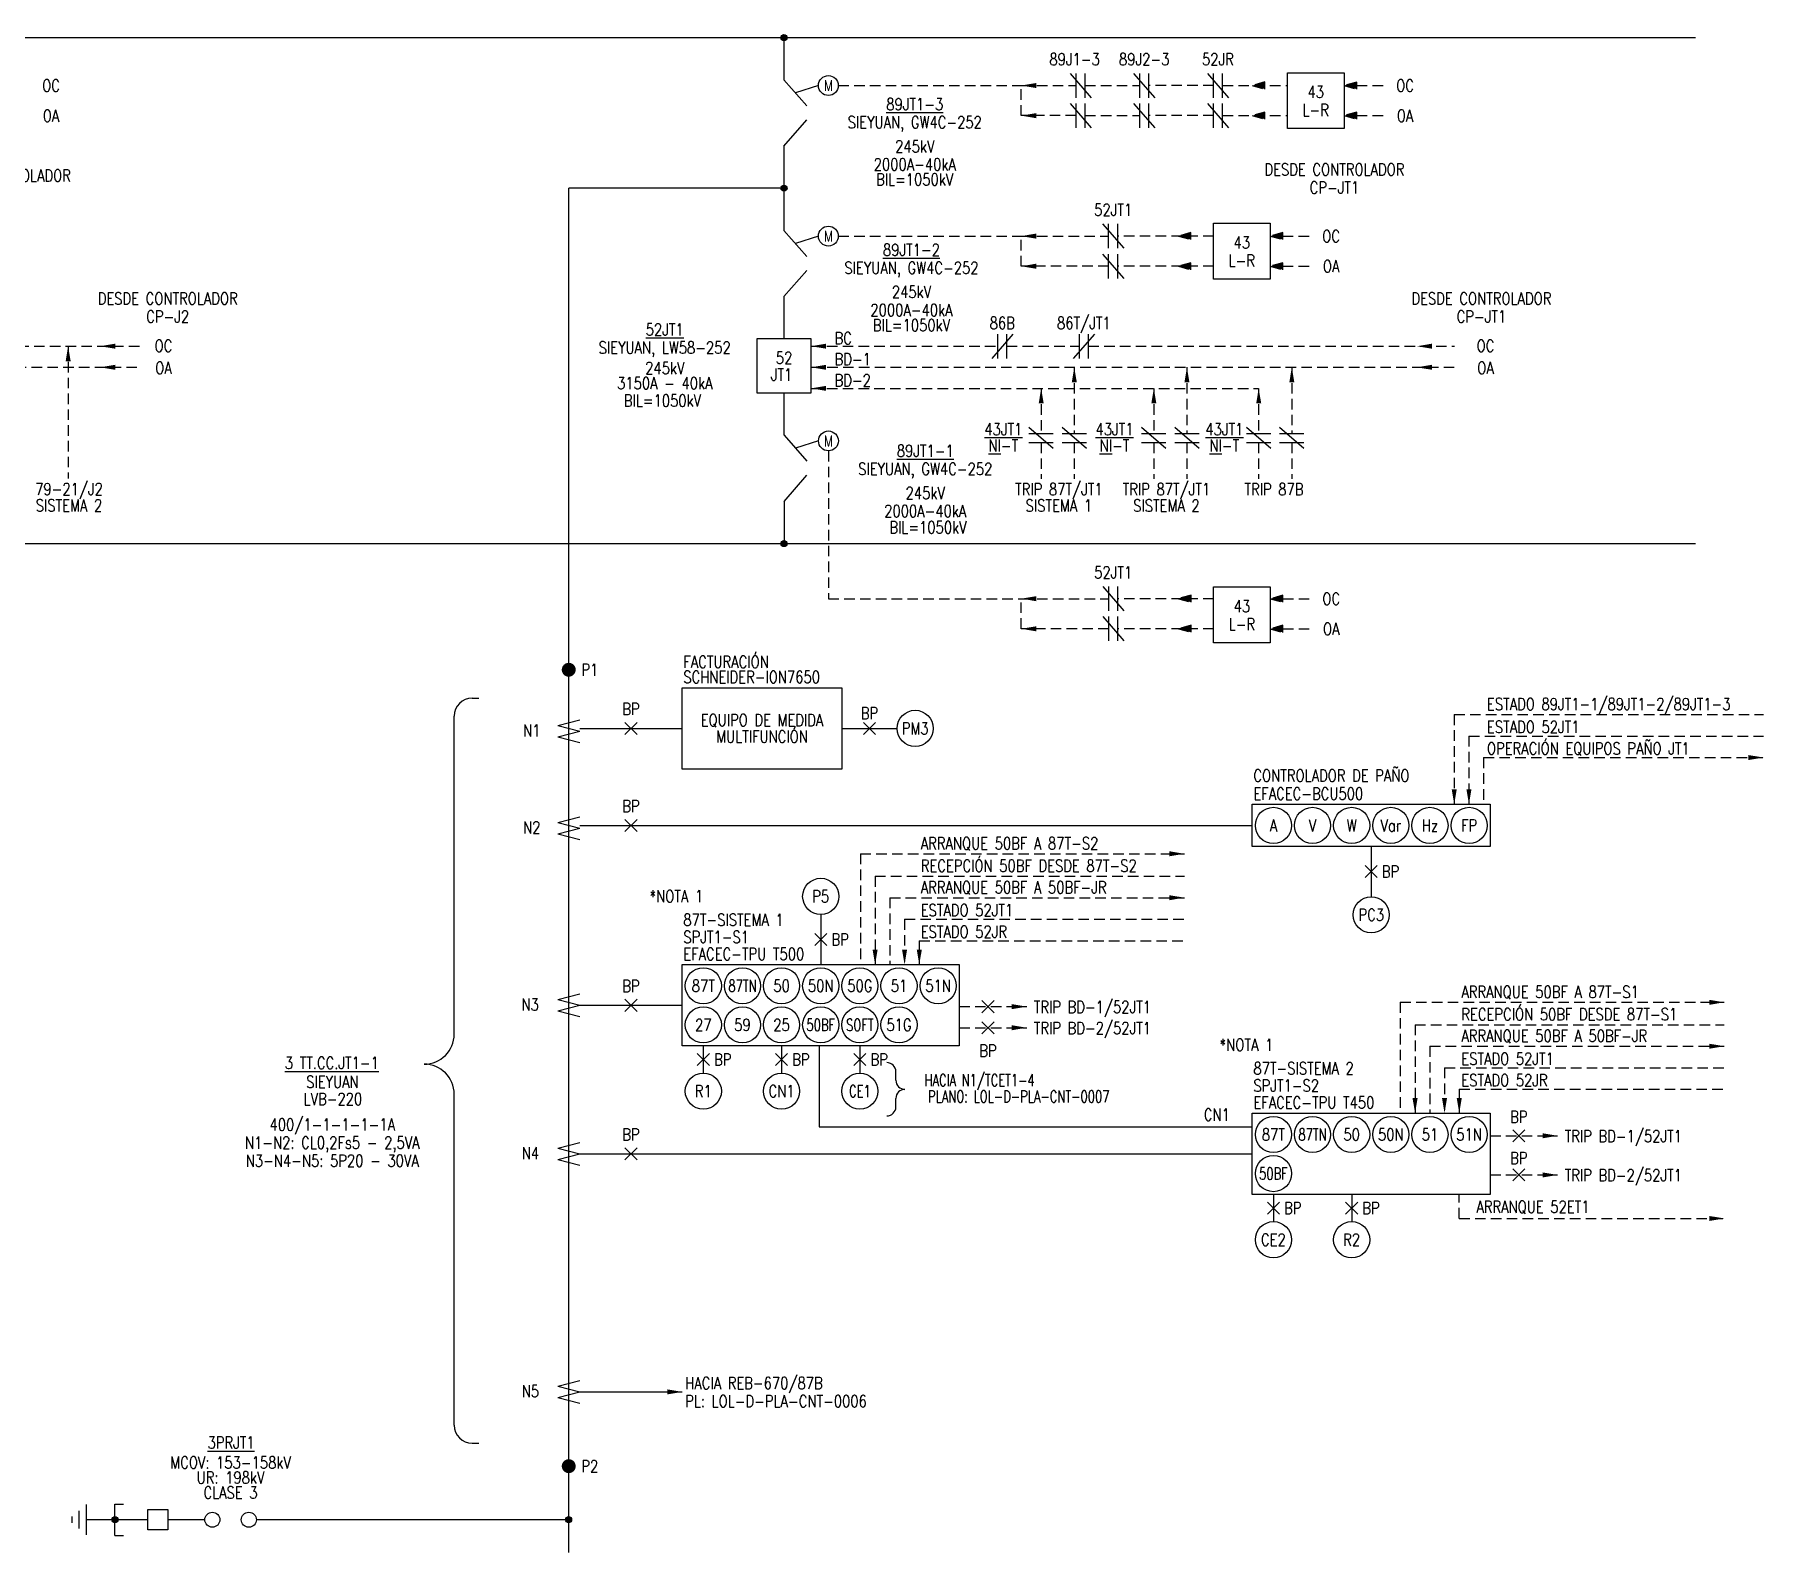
# Model space of a CAD drawing. Header units: millimetres. Extents: x 235043 to 235972, y 101635 to 102382.
# Drawn here: x 235665.6 to 235952.7, y 101868.6 to 102120.6 of the extents above; entities that cross this region are included whole.
import ezdxf
from ezdxf.enums import TextEntityAlignment as Align

# ---------------------------------------------------------------- set-up
doc = ezdxf.new("R2010")
doc.units = ezdxf.units.MM
doc.linetypes.add('CENTER', pattern=[50.8, 31.75, -6.35, 6.35, -6.35])
doc.linetypes.add('HIDDEN', pattern=[0.375, 0.25, -0.125])
for name, color, linetype in [('01-Formato', 4, 'Continuous'), ('02 TITULOS', 3, 'Continuous'), ('03 TEXTOS', 7, 'Continuous'), ('06EJES', 1, 'CENTER'), ('Cable', 1, 'Continuous'), ('DATOS', 3, 'Continuous'), ('E-Nivel-220Kv', 84, 'Continuous'), ('EL-Simbolos', 3, 'Continuous'), ('SEÑAL', 1, 'HIDDEN')]:
    doc.layers.add(name, color=color, linetype=linetype)
doc.layers.add('E_TIP', color=3, linetype='Continuous', lineweight=35)
doc.styles.add('ROMANS', font='romans.shx', dxfattribs={"width": 0.8, "height": 2})

msp = doc.modelspace()

# ---------------------------------------------------------------- hatches: boundary and pattern name
at = {"layer": 'E-Nivel-220Kv'}
h = msp.add_hatch(color=256, dxfattribs=at)
h.dxf.hatch_style = 1
h.paths.add_polyline_path([(235790.53, 102120.09, 1), (235789.53, 102120.09, 1)])
h = msp.add_hatch(color=256, dxfattribs=at)
h.dxf.hatch_style = 1
h.paths.add_polyline_path([(235790.53, 102095.09, 1), (235789.53, 102095.09, 1)])
h = msp.add_hatch(color=256, dxfattribs=at)
h.dxf.hatch_style = 1
h.paths.add_polyline_path([(235790.53, 102036.09, 1), (235789.53, 102036.09, 1)])
h = msp.add_hatch(color=256, dxfattribs=at)
h.dxf.hatch_style = 1
h.paths.add_polyline_path([(235754.76, 101874.03, 1), (235753.76, 101874.03, 1)])
at = {"layer": 'EL-Simbolos'}
h = msp.add_hatch(color=256, dxfattribs=at)
h.dxf.hatch_style = 1
h.paths.add_polyline_path([(235679.42, 101874.03, 1), (235678.42, 101874.03, 1)])
at = {"layer": 'SEÑAL', "linetype": 'HIDDEN', "ltscale": 7}
for points in [[(235867.8, 102112.13), (235869.89, 102111.55), (235869.89, 102112.72)], [(235883.06, 102112.13), (235885.15, 102111.54), (235885.15, 102112.71)], [(235867.8, 102107.13), (235869.89, 102106.55), (235869.89, 102107.72)], [(235883.06, 102107.13), (235885.15, 102106.54), (235885.15, 102107.71)], [(235855.53, 102087.13), (235857.62, 102086.55), (235857.62, 102087.72)], [(235870.78, 102087.13), (235872.87, 102086.55), (235872.87, 102087.72)], [(235855.53, 102082.13), (235857.62, 102081.55), (235857.62, 102082.72)], [(235870.78, 102082.13), (235872.87, 102081.55), (235872.87, 102082.72)], [(235855.54, 102026.94), (235857.63, 102026.36), (235857.63, 102027.52)], [(235870.8, 102026.93), (235872.89, 102026.35), (235872.89, 102027.52)], [(235855.54, 102021.94), (235857.63, 102021.36), (235857.63, 102022.52)], [(235870.8, 102021.93), (235872.89, 102021.35), (235872.89, 102022.52)]]:
    msp.add_hatch(color=1, dxfattribs=at).paths.add_polyline_path(points)

# ---------------------------------------------------------------- linework, layer by layer
at = {"layer": '01-Formato'}
for p, q in [((235738.26, 102010.43), (235739.36, 102010.43)), ((235735.26, 101954.66), (235735.26, 102007.43)), ((235808.61, 101946.98), (235808.61, 101948.4)), ((235735.26, 101889.74), (235735.26, 101944.66)), ((235808.61, 101942.56), (235808.61, 101943.98)), ((235738.26, 101886.74), (235739.36, 101886.74))]:
    msp.add_line(p, q, dxfattribs=at)
for centre, radius, start, end in [((235738.26, 102007.43), 3, 90, 180), ((235730.26, 101954.66), 5, 270, 0), ((235730.26, 101944.66), 5, 0, 90), ((235807.11, 101948.41), 1.5, 0, 90), ((235810.11, 101946.98), 1.5, 180, 270), ((235810.11, 101943.98), 1.5, 90, 180), ((235807.11, 101942.56), 1.5, 270, 0), ((235738.26, 101889.74), 3, 180, 270)]:
    msp.add_arc(centre, radius, start, end, dxfattribs=at)
at = {"layer": '06EJES'}
for p, q in [((235795.75, 102112.13), (235791.93, 102110.92)), ((235795.75, 102087.13), (235791.93, 102085.92)), ((235795.76, 102053.13), (235791.94, 102051.92))]:
    msp.add_line(p, q, dxfattribs=at)
at = {"layer": 'Cable'}
for p, q in [((235756.11, 102005.41), (235773.13, 102005.41)), ((235799.63, 102005.41), (235808.81, 102005.41)), ((235756.11, 101989.3), (235867.81, 101989.3)), ((235887.56, 101985.8), (235887.56, 101977.46)), ((235796.13, 101974.52), (235796.13, 101966.18)), ((235756.11, 101959.43), (235773.13, 101959.43)), ((235795.89, 101939.24), (235867.81, 101939.24)), ((235756.11, 101934.77), (235867.81, 101934.77)), ((235756.11, 101895.25), (235773.13, 101895.25))]:
    msp.add_line(p, q, dxfattribs=at)
at = {"layer": 'DATOS'}
for points in [[(235873.64, 102114.26), (235883.05, 102114.26), (235883.05, 102105), (235873.64, 102105)], [(235861.37, 102089.26), (235870.77, 102089.26), (235870.77, 102080), (235861.37, 102080)], [(235861.38, 102028.88), (235870.79, 102028.88), (235870.79, 102019.62), (235861.38, 102019.62)]]:
    msp.add_lwpolyline(points, close=True, dxfattribs=at)
at = {"layer": 'E-Nivel-220Kv', "color": 5}
for p, q in [((235080.6, 102120.09), (235941.43, 102120.09)), ((235080.6, 102036.09), (235941.43, 102036.09))]:
    msp.add_line(p, q, dxfattribs=at)
at = {"layer": 'E-Nivel-220Kv'}
for p, q in [((235790.03, 102120.09), (235790.03, 102113.09)), ((235790.03, 102102.09), (235790.03, 102088.09)), ((235754.29, 101868.6), (235754.29, 102095.09)), ((235790.03, 102095.09), (235754.29, 102095.09)), ((235790.03, 102077.09), (235790.03, 102070.09)), ((235790.03, 102061.09), (235790.03, 102054.1)), ((235790.04, 102043.09), (235790.04, 102036.09)), ((235684.39, 101874.03), (235674.17, 101874.03)), ((235693.84, 101874.03), (235687.72, 101874.03)), ((235754.26, 101874.03), (235702.4, 101874.03))]:
    msp.add_line(p, q, dxfattribs=at)
for centre in [(235790.03, 102120.09), (235790.03, 102095.09), (235790.03, 102036.09), (235754.26, 101874.03)]:
    msp.add_circle(centre, 0.5, dxfattribs=at)
at = {"layer": 'E_TIP', "linetype": 'ByBlock'}
msp.add_line((235809.74, 101945.48), (235809.74, 101945.48), dxfattribs=at)
at = {"layer": 'EL-Simbolos'}
for p, q in [((235790.03, 102113.09), (235793.83, 102108.76)), ((235790.03, 102102.09), (235793.83, 102106.42)), ((235790.03, 102088.09), (235793.83, 102083.76)), ((235790.03, 102077.09), (235793.83, 102081.42)), ((235790.04, 102054.09), (235793.84, 102049.76)), ((235790.04, 102043.09), (235793.84, 102047.42)), ((235752.45, 102005.88), (235756.11, 102006.82)), ((235752.45, 102005.88), (235756.11, 102004.95)), ((235763.62, 102004.41), (235765.62, 102006.41)), ((235763.62, 102006.41), (235765.62, 102004.41)), ((235803.22, 102006.41), (235805.22, 102004.41)), ((235805.22, 102006.41), (235803.22, 102004.41)), ((235752.45, 102004.01), (235756.11, 102004.95)), ((235752.45, 102004.01), (235756.11, 102003.07)), ((235752.45, 101989.77), (235756.11, 101990.71)), ((235752.45, 101989.77), (235756.11, 101988.83)), ((235752.45, 101987.89), (235756.11, 101988.83)), ((235763.62, 101988.3), (235765.62, 101990.3)), ((235763.62, 101990.3), (235765.62, 101988.3)), ((235752.45, 101987.89), (235756.11, 101986.95)), ((235886.56, 101982.63), (235888.56, 101980.63)), ((235888.56, 101982.63), (235886.56, 101980.63)), ((235795.13, 101971.35), (235797.13, 101969.35)), ((235797.13, 101971.35), (235795.13, 101969.35)), ((235752.45, 101960.37), (235756.11, 101961.31)), ((235752.45, 101960.37), (235756.11, 101959.43)), ((235763.62, 101958.43), (235765.62, 101960.43)), ((235763.62, 101960.43), (235765.62, 101958.43)), ((235822.91, 101958.21), (235824.91, 101960.21)), ((235822.91, 101960.21), (235824.91, 101958.21)), ((235752.45, 101958.49), (235756.11, 101959.43)), ((235752.45, 101958.49), (235756.11, 101957.55)), ((235822.91, 101954.71), (235824.91, 101956.71)), ((235822.91, 101956.71), (235824.91, 101954.71)), ((235775.63, 101951.43), (235777.63, 101949.43)), ((235777.63, 101951.43), (235775.63, 101949.43)), ((235788.63, 101951.43), (235790.63, 101949.43)), ((235790.63, 101951.43), (235788.63, 101949.43)), ((235801.63, 101951.43), (235803.63, 101949.43)), ((235803.63, 101951.43), (235801.63, 101949.43)), ((235752.45, 101935.71), (235756.11, 101936.65)), ((235911.08, 101936.77), (235913.08, 101938.77)), ((235911.08, 101938.77), (235913.08, 101936.77)), ((235752.45, 101935.71), (235756.11, 101934.77)), ((235752.45, 101933.83), (235756.11, 101934.77)), ((235752.45, 101933.83), (235756.11, 101932.89)), ((235763.62, 101933.77), (235765.62, 101935.77)), ((235763.62, 101935.77), (235765.62, 101933.77)), ((235911.08, 101930.27), (235913.08, 101932.27)), ((235911.08, 101932.27), (235913.08, 101930.27)), ((235870.31, 101926.77), (235872.31, 101924.77)), ((235872.31, 101926.77), (235870.31, 101924.77)), ((235883.31, 101926.77), (235885.31, 101924.77)), ((235885.31, 101926.77), (235883.31, 101924.77)), ((235752.45, 101896.19), (235756.11, 101897.13)), ((235752.45, 101896.19), (235756.11, 101895.25)), ((235752.45, 101894.32), (235756.11, 101895.25)), ((235752.45, 101894.32), (235756.11, 101893.38)), ((235674.17, 101871.53), (235674.17, 101876.53)), ((235678.92, 101876.64), (235680.35, 101876.64)), ((235678.92, 101871.42), (235678.92, 101876.64)), ((235671.79, 101873.49), (235671.79, 101874.58)), ((235672.98, 101872.56), (235672.98, 101875.5)), ((235678.92, 101871.42), (235680.35, 101871.42))]:
    msp.add_line(p, q, dxfattribs=at)
for points in [[(235785.53, 102070.09), (235785.53, 102061.09), (235794.53, 102061.09), (235794.53, 102070.09)], [(235773.13, 102012.16), (235799.63, 102012.16), (235799.63, 101998.66), (235773.13, 101998.66)], [(235867.81, 101992.8), (235907.31, 101992.8), (235907.31, 101985.8), (235867.81, 101985.8)], [(235773.13, 101966.18), (235819.13, 101966.18), (235819.13, 101952.68), (235773.13, 101952.68)], [(235867.81, 101941.52), (235907.31, 101941.52), (235907.31, 101928.02), (235867.81, 101928.02)], [(235684.39, 101875.7), (235687.72, 101875.7), (235687.72, 101872.36), (235684.39, 101872.36)]]:
    msp.add_lwpolyline(points, close=True, dxfattribs=at)
at = {"layer": 'EL-Simbolos', "const_width": 1.15}
for points in [[(235754.86, 102015.14, 1), (235753.7, 102015.14, 1)], [(235754.86, 101882.92, -1), (235753.7, 101882.92, -1)]]:
    msp.add_lwpolyline(points, format="xyb", close=True, dxfattribs=at)
at = {"layer": 'EL-Simbolos'}
for centre, radius in [((235797.4, 102112.13), 1.65), ((235797.4, 102087.13), 1.65), ((235797.41, 102053.13), 1.65), ((235811.81, 102005.41), 3), ((235871.31, 101989.3), 3), ((235877.81, 101989.3), 3), ((235884.31, 101989.3), 3), ((235890.81, 101989.3), 3), ((235897.31, 101989.3), 3), ((235903.81, 101989.3), 3), ((235796.13, 101977.52), 3), ((235887.56, 101974.46), 3), ((235776.63, 101962.68), 3), ((235783.13, 101962.68), 3), ((235789.63, 101962.68), 3), ((235796.13, 101962.68), 3), ((235802.63, 101962.68), 3), ((235809.13, 101962.68), 3), ((235815.63, 101962.68), 3), ((235776.63, 101956.18), 3), ((235783.13, 101956.18), 3), ((235789.63, 101956.18), 3), ((235796.13, 101956.18), 3), ((235802.63, 101956.18), 3), ((235809.13, 101956.18), 3), ((235776.63, 101945.18), 3), ((235789.63, 101945.18), 3), ((235802.63, 101945.18), 3), ((235871.31, 101937.99), 3), ((235877.81, 101937.99), 3), ((235884.31, 101937.99), 3), ((235890.81, 101937.99), 3), ((235897.31, 101937.99), 3), ((235903.81, 101937.99), 3), ((235871.31, 101931.49), 3), ((235871.31, 101920.52), 3), ((235884.31, 101920.52), 3), ((235678.92, 101874.03), 0.5), ((235695.09, 101874.03), 1.25), ((235701.15, 101874.03), 1.25)]:
    msp.add_circle(centre, radius, dxfattribs=at)
at = {"layer": 'SEÑAL', "color": 1, "linetype": 'HIDDEN', "ltscale": 7}
for p, q in [((235799.06, 102112.13), (235829.42, 102112.13)), ((235829.42, 102107.13), (235829.42, 102112.13)), ((235829.42, 102112.13), (235838.54, 102112.13)), ((235840.04, 102112.13), (235849.1, 102112.13)), ((235861.37, 102112.13), (235850.6, 102112.13)), ((235862.87, 102112.13), (235873.64, 102112.13)), ((235885.15, 102112.13), (235890.15, 102112.13)), ((235838.54, 102107.13), (235829.42, 102107.13)), ((235840.04, 102107.13), (235849.1, 102107.13)), ((235861.37, 102107.13), (235850.6, 102107.13)), ((235862.87, 102107.13), (235873.64, 102107.13)), ((235885.15, 102107.13), (235890.15, 102107.13)), ((235799.06, 102087.13), (235829.42, 102087.13)), ((235829.42, 102082.13), (235829.42, 102087.13)), ((235829.42, 102087.13), (235843.95, 102087.13)), ((235861.37, 102087.13), (235845.45, 102087.13)), ((235872.87, 102087.13), (235877.87, 102087.14)), ((235843.95, 102082.13), (235829.42, 102082.13)), ((235861.37, 102082.13), (235845.45, 102082.13)), ((235872.87, 102082.13), (235877.87, 102082.14)), ((235591.97, 102068.85), (235683.2, 102068.85)), ((235671.13, 102068.87), (235671.13, 102046.88)), ((235794.53, 102068.85), (235825.53, 102068.85)), ((235827.03, 102068.85), (235839.08, 102068.85)), ((235840.58, 102068.85), (235901.38, 102068.85)), ((235557.44, 102065.35), (235683.2, 102065.36)), ((235794.59, 102065.35), (235901.38, 102065.36)), ((235838.24, 102065.36), (235838.24, 102054.35)), ((235856.95, 102065.36), (235856.95, 102054.35)), ((235874.36, 102065.36), (235874.36, 102054.35)), ((235794.53, 102061.85), (235868.86, 102061.85)), ((235832.74, 102061.85), (235832.74, 102054.35)), ((235851.45, 102061.85), (235851.45, 102054.35)), ((235868.86, 102061.85), (235868.86, 102054.35)), ((235832.74, 102052.85), (235832.74, 102046.85)), ((235838.24, 102052.85), (235838.24, 102046.85)), ((235851.45, 102052.85), (235851.45, 102046.85)), ((235856.95, 102052.85), (235856.95, 102046.85)), ((235868.86, 102052.85), (235868.86, 102046.85)), ((235874.36, 102052.85), (235874.36, 102046.85)), ((235797.41, 102051.48), (235797.41, 102026.94)), ((235797.41, 102026.94), (235829.44, 102026.94)), ((235829.44, 102021.94), (235829.44, 102026.94)), ((235829.44, 102026.94), (235843.96, 102026.94)), ((235861.38, 102026.94), (235845.46, 102026.94)), ((235872.89, 102026.93), (235877.89, 102026.94)), ((235843.96, 102021.94), (235829.44, 102021.94)), ((235861.38, 102021.94), (235845.46, 102021.94)), ((235872.89, 102021.93), (235877.89, 102021.94)), ((235901.34, 102007.71), (235952.69, 102007.71)), ((235901.34, 102007.71), (235901.34, 101992.8)), ((235903.79, 102004.14), (235952.69, 102004.14)), ((235903.79, 102004.14), (235903.79, 101992.8)), ((235906.23, 102000.57), (235952.69, 102000.57)), ((235906.23, 102000.57), (235906.23, 101992.8)), ((235802.72, 101984.59), (235802.72, 101966.18)), ((235802.72, 101984.59), (235856.52, 101984.59)), ((235805.16, 101980.87), (235856.52, 101980.87)), ((235805.16, 101980.87), (235805.16, 101966.18)), ((235807.61, 101977.3), (235856.52, 101977.3)), ((235807.61, 101977.3), (235807.61, 101966.18)), ((235810.05, 101973.72), (235856.52, 101973.72)), ((235810.05, 101973.72), (235810.05, 101966.18)), ((235812.5, 101970.15), (235856.52, 101970.15)), ((235812.5, 101970.15), (235812.5, 101966.18)), ((235892.39, 101959.93), (235946.19, 101959.93)), ((235892.39, 101959.93), (235892.39, 101941.52)), ((235819.13, 101959.21), (235830.34, 101959.21)), ((235819.13, 101955.71), (235830.34, 101955.71)), ((235894.84, 101956.21), (235894.84, 101941.52)), ((235894.84, 101956.21), (235946.19, 101956.21)), ((235897.29, 101952.64), (235946.19, 101952.64)), ((235897.29, 101952.64), (235897.29, 101941.52)), ((235899.73, 101949.06), (235946.19, 101949.06)), ((235899.73, 101949.06), (235899.73, 101941.52)), ((235902.18, 101945.49), (235946.19, 101945.49)), ((235902.18, 101945.49), (235902.18, 101941.52)), ((235907.31, 101937.77), (235918.52, 101937.77)), ((235907.31, 101931.27), (235918.52, 101931.27)), ((235902.18, 101924.05), (235902.18, 101928.02)), ((235902.18, 101924.05), (235946.19, 101924.05))]:
    msp.add_line(p, q, dxfattribs=at)
at = {"layer": 'SEÑAL', "linetype": 'ByBlock'}
for p, q in [((235837.54, 102114.15), (235841.04, 102110.11)), ((235838.54, 102110.11), (235838.54, 102114.15)), ((235840.04, 102110.11), (235840.04, 102114.15)), ((235848.1, 102114.15), (235851.6, 102110.11)), ((235849.1, 102110.11), (235849.1, 102114.15)), ((235850.6, 102110.11), (235850.6, 102114.15)), ((235860.37, 102114.15), (235863.87, 102110.11)), ((235861.37, 102110.11), (235861.37, 102114.15)), ((235862.87, 102110.11), (235862.87, 102114.15)), ((235837.54, 102109.15), (235841.04, 102105.11)), ((235838.54, 102105.11), (235838.54, 102109.15)), ((235840.04, 102105.11), (235840.04, 102109.15)), ((235848.1, 102109.15), (235851.6, 102105.11)), ((235849.1, 102105.11), (235849.1, 102109.15)), ((235850.6, 102105.11), (235850.6, 102109.15)), ((235860.37, 102109.15), (235863.87, 102105.11)), ((235861.37, 102105.11), (235861.37, 102109.15)), ((235862.87, 102105.11), (235862.87, 102109.15)), ((235842.95, 102089.15), (235846.45, 102085.11)), ((235843.95, 102085.11), (235843.95, 102089.15)), ((235845.45, 102085.11), (235845.45, 102089.15)), ((235842.95, 102084.15), (235846.45, 102080.11)), ((235843.95, 102080.11), (235843.95, 102084.15)), ((235845.45, 102080.11), (235845.45, 102084.15)), ((235828.03, 102070.87), (235824.53, 102066.84)), ((235825.53, 102066.84), (235825.53, 102070.87)), ((235827.03, 102066.84), (235827.03, 102070.87)), ((235841.58, 102070.87), (235838.08, 102066.84)), ((235839.08, 102066.84), (235839.08, 102070.87)), ((235840.58, 102066.84), (235840.58, 102070.87)), ((235834.75, 102051.85), (235830.72, 102055.35)), ((235830.72, 102054.35), (235834.75, 102054.35)), ((235840.25, 102051.85), (235836.22, 102055.35)), ((235836.22, 102054.35), (235840.25, 102054.35)), ((235853.46, 102051.85), (235849.43, 102055.35)), ((235849.43, 102054.35), (235853.46, 102054.35)), ((235858.96, 102051.85), (235854.93, 102055.35)), ((235854.93, 102054.35), (235858.96, 102054.35)), ((235870.88, 102051.85), (235866.85, 102055.35)), ((235866.85, 102054.35), (235870.88, 102054.35)), ((235876.38, 102051.85), (235872.35, 102055.35)), ((235872.35, 102054.35), (235876.38, 102054.35)), ((235830.72, 102052.85), (235834.75, 102052.85)), ((235836.22, 102052.85), (235840.25, 102052.85)), ((235849.43, 102052.85), (235853.46, 102052.85)), ((235854.93, 102052.85), (235858.96, 102052.85)), ((235866.85, 102052.85), (235870.88, 102052.85)), ((235872.35, 102052.85), (235876.38, 102052.85)), ((235842.96, 102028.96), (235846.46, 102024.92)), ((235843.96, 102024.92), (235843.96, 102028.96)), ((235845.46, 102024.92), (235845.46, 102028.96)), ((235842.96, 102023.96), (235846.46, 102019.92)), ((235843.96, 102019.92), (235843.96, 102023.96)), ((235845.46, 102019.92), (235845.46, 102023.96)), ((235776.63, 101952.68), (235776.63, 101948.18)), ((235789.63, 101952.68), (235789.63, 101948.18)), ((235795.89, 101952.68), (235795.89, 101939.24)), ((235802.63, 101952.68), (235802.63, 101948.18)), ((235871.31, 101928.02), (235871.31, 101923.52)), ((235884.31, 101928.02), (235884.31, 101923.52))]:
    msp.add_line(p, q, dxfattribs=at)
at = {"layer": 'SEÑAL', "color": 1, "linetype": 'HIDDEN', "ltscale": 7}
for points in [[(235867.8, 102112.13), (235869.89, 102111.55), (235869.89, 102112.72), (235867.8, 102112.13)], [(235883.06, 102112.13), (235885.15, 102111.54), (235885.15, 102112.71), (235883.06, 102112.13)], [(235867.8, 102107.13), (235869.89, 102106.55), (235869.89, 102107.72), (235867.8, 102107.13)], [(235883.06, 102107.13), (235885.15, 102106.54), (235885.15, 102107.71), (235883.06, 102107.13)], [(235855.53, 102087.13), (235857.62, 102086.55), (235857.62, 102087.72), (235855.53, 102087.13)], [(235870.78, 102087.13), (235872.87, 102086.55), (235872.87, 102087.72), (235870.78, 102087.13)], [(235855.53, 102082.13), (235857.62, 102081.55), (235857.62, 102082.72), (235855.53, 102082.13)], [(235870.78, 102082.13), (235872.87, 102081.55), (235872.87, 102082.72), (235870.78, 102082.13)], [(235855.54, 102026.94), (235857.63, 102026.36), (235857.63, 102027.52), (235855.54, 102026.94)], [(235870.8, 102026.93), (235872.89, 102026.35), (235872.89, 102027.52), (235870.8, 102026.93)], [(235855.54, 102021.94), (235857.63, 102021.36), (235857.63, 102022.52), (235855.54, 102021.94)], [(235870.8, 102021.93), (235872.89, 102021.35), (235872.89, 102022.52), (235870.8, 102021.93)]]:
    msp.add_lwpolyline(points, dxfattribs=at)
at = {"layer": 'SEÑAL', "color": 1, "linetype": 'HIDDEN', "ltscale": 0.5}
for points in [[(235831.92, 102112.55), (235829.42, 102112.13), (235831.92, 102111.71)], [(235831.92, 102107.55), (235829.42, 102107.13), (235831.92, 102106.71)], [(235831.92, 102087.55), (235829.42, 102087.13), (235831.92, 102086.71)], [(235831.92, 102082.55), (235829.42, 102082.13), (235831.92, 102081.71)], [(235678.95, 102068.44), (235676.45, 102068.85), (235678.95, 102069.27)], [(235797.03, 102068.44), (235794.53, 102068.85), (235797.03, 102069.27)], [(235897.64, 102068.44), (235895.14, 102068.85), (235897.64, 102069.27)], [(235678.95, 102064.94), (235676.45, 102065.35), (235678.95, 102065.77)], [(235797.03, 102064.94), (235794.53, 102065.35), (235797.03, 102065.77)], [(235897.64, 102064.94), (235895.14, 102065.35), (235897.64, 102065.77)], [(235797.03, 102061.44), (235794.53, 102061.85), (235797.03, 102062.27)], [(235831.94, 102027.36), (235829.44, 102026.94), (235831.94, 102026.52)], [(235831.94, 102022.36), (235829.44, 102021.94), (235831.94, 102021.52)], [(235950.19, 102000.98), (235952.69, 102000.57), (235950.19, 102000.15)], [(235901.76, 101995.3), (235901.34, 101992.8), (235900.92, 101995.3)], [(235904.2, 101995.3), (235903.79, 101992.8), (235903.37, 101995.3)], [(235854.02, 101985.01), (235856.52, 101984.59), (235854.02, 101984.17)], [(235854.02, 101977.71), (235856.52, 101977.3), (235854.02, 101976.88)], [(235805.58, 101968.68), (235805.16, 101966.18), (235804.75, 101968.68)], [(235810.47, 101968.68), (235810.05, 101966.18), (235809.64, 101968.68)], [(235812.92, 101968.68), (235812.5, 101966.18), (235812.08, 101968.68)], [(235827.84, 101959.63), (235830.34, 101959.21), (235827.84, 101958.79)], [(235943.69, 101960.34), (235946.19, 101959.93), (235943.69, 101959.51)], [(235827.84, 101956.13), (235830.34, 101955.71), (235827.84, 101955.29)], [(235943.7, 101953.05), (235946.2, 101952.64), (235943.7, 101952.22)], [(235895.26, 101944.02), (235894.84, 101941.52), (235894.42, 101944.02)], [(235900.15, 101944.02), (235899.73, 101941.52), (235899.32, 101944.02)], [(235902.59, 101944.02), (235902.18, 101941.52), (235901.76, 101944.02)], [(235916.02, 101938.19), (235918.52, 101937.77), (235916.02, 101937.35)], [(235916.02, 101931.69), (235918.52, 101931.27), (235916.02, 101930.85)], [(235943.69, 101923.63), (235946.19, 101924.05), (235943.69, 101924.46)], [(235770.64, 101895.67), (235773.14, 101895.25), (235770.64, 101894.84)]]:
    msp.add_solid(points, dxfattribs=at)
at = {"layer": 'SEÑAL', "color": 1, "linetype": 'HIDDEN', "ltscale": 2.5}
for points in [[(235670.73, 102066.37), (235671.13, 102068.87), (235671.56, 102066.37)], [(235837.83, 102062.86), (235838.24, 102065.36), (235838.66, 102062.86)], [(235856.54, 102062.86), (235856.95, 102065.36), (235857.37, 102062.86)], [(235873.96, 102062.86), (235874.36, 102065.36), (235874.79, 102062.86)], [(235832.33, 102059.35), (235832.74, 102061.85), (235833.16, 102059.36)], [(235851.04, 102059.35), (235851.45, 102061.85), (235851.87, 102059.36)], [(235868.46, 102059.35), (235868.86, 102061.85), (235869.29, 102059.36)]]:
    msp.add_solid(points, dxfattribs=at)

# ---------------------------------------------------------------- texts
at = {"layer": '02 TITULOS', "style": 'ROMANS'}
for s, width, p in [('%%U89JT1-3', 0.8, (235811.75, 102108.03)), ('SIEYUAN, GW4C-252', 0.8, (235811.75, 102105.03)), ('%%U89JT1-2', 0.8, (235811.2, 102083.86)), ('SIEYUAN, GW4C-252', 0.8, (235811.2, 102080.86)), ('%%U52JT1', 0.8, (235770.22, 102070.62)), ('SIEYUAN, LW58-252', 0.8, (235770.22, 102067.62)), ('%%U89JT1-1', 0.8, (235813.49, 102050.48)), ('SIEYUAN, GW4C-252', 0.8, (235813.49, 102047.48)), ('N1', 0.8, (235748.14, 102004.07)), ('N2', 0.8, (235748.14, 101987.95)), ('N3 ', 0.8, (235748.41, 101958.55)), ('%%U3 TT.CC.JT1-1', 0.8, (235714.93, 101948.87)), ('HACIA N1/TCET1-4', 0.7, (235822.52, 101946)), ('SIEYUAN', 0.8, (235715.03, 101945.73)), ('PLANO: LOL-D-PLA-CNT-0007', 0.7, (235829.02, 101943.3)), ('LVB-220', 0.8, (235715.11, 101942.87)), ('N4', 0.8, (235747.91, 101933.89)), ('N5', 0.8, (235747.91, 101894.38)), ('%%U3PRJT1', 0.8, (235698.2, 101885.83))]:
    msp.add_text(s, height=2, dxfattribs=dict(at, width=width)).set_placement(p, align=Align.CENTER)
at = {"layer": '02 TITULOS', "style": 'ROMANS', "width": 0.8}
for s, p in [('P1', (235757.78, 102015.14)), ('P2', (235757.78, 101882.92))]:
    msp.add_text(s, height=2, dxfattribs=at).set_placement(p, align=Align.MIDDLE_CENTER)
at = {"layer": '03 TEXTOS', "style": 'ROMANS', "width": 0.8}
for s, p in [('89J1-3', (235838.29, 102115.49)), ('89J2-3', (235849.85, 102115.49)), ('52JR', (235862.1, 102115.49)), ('245kV', (235811.75, 102101.03)), ('2000A-40kA', (235811.75, 102098.03)), ('BIL=1050kV', (235811.73, 102095.54)), ('52JT1', (235844.7, 102090.49)), ('245kV', (235811.2, 102076.86)), ('2000A-40kA', (235811.2, 102073.86)), ('BIL=1050kV', (235811.2, 102071.35)), ('86B', (235826.28, 102071.71)), ('86T/JT1', (235839.83, 102071.71)), ('245kV', (235770.23, 102064.22)), ('52', (235790.05, 102065.92)), ('3150A - 40kA', (235770.23, 102061.72)), ('JT1', (235789.62, 102063.13)), ('BIL=1050kV', (235769.84, 102058.82)), ('%%U43JT1', (235826.46, 102054.07)), ('%%U43JT1', (235844.92, 102054.07)), ('%%U43JT1', (235863.17, 102054.07)), ('%%UNI%%U-T', (235826.46, 102051.37)), ('%%UNI%%U-T', (235844.92, 102051.37)), ('%%UNI%%U-T', (235863.17, 102051.37)), ('79-21/J2', (235671.28, 102044.13)), ('TRIP 87T/JT1', (235835.68, 102044.1)), ('TRIP 87T/JT1', (235853.54, 102044.1)), ('TRIP 87B', (235871.4, 102044.1)), ('SISTEMA 2', (235671.28, 102041.42)), ('245kV', (235813.49, 102043.48)), ('SISTEMA 1', (235835.68, 102041.4)), ('SISTEMA 2', (235853.54, 102041.4)), ('2000A-40kA', (235813.49, 102040.48)), ('BIL=1050kV', (235813.94, 102037.78)), ('52JT1', (235844.7, 102030.3)), ('MCOV: 153-158kV', (235698.11, 101882.53)), ('UR: 198kV', (235698.11, 101880.03)), ('CLASE 3', (235698.11, 101877.53))]:
    msp.add_text(s, height=2, dxfattribs=at).set_placement(p, align=Align.CENTER)
for s, height, p in [('OC', 2, (235668.3, 102112.12)), ('M', 1.8, (235797.4, 102112.13)), ('43', 2, (235878.34, 102111.07)), ('OC', 2, (235893.18, 102112.12)), ('L-R', 2, (235878.34, 102108.07)), ('OA', 2, (235668.3, 102107.12)), ('OA', 2, (235893.18, 102107.12)), ('DESDE CONTROLADOR', 2, (235659.97, 102097.18)), ('DESDE CONTROLADOR', 2, (235881.45, 102098.19)), ('CP-JT1', 2, (235881.45, 102095.19)), ('M', 1.8, (235797.4, 102087.13)), ('43', 2, (235866.06, 102086.07)), ('OC', 2, (235880.9, 102087.12)), ('L-R', 2, (235866.06, 102083.07)), ('OA', 2, (235880.9, 102082.12)), ('DESDE CONTROLADOR', 2, (235687.68, 102076.77)), ('DESDE CONTROLADOR', 2, (235905.86, 102076.77)), ('CP-J2', 2, (235687.68, 102073.77)), ('CP-JT1', 2, (235905.86, 102073.77)), ('OC', 2, (235686.97, 102068.91)), ('OC', 2, (235906.54, 102068.91)), ('OA', 2, (235686.97, 102065.25)), ('OA', 2, (235906.54, 102065.25)), ('M', 1.8, (235797.41, 102053.13)), ('43', 2, (235866.08, 102025.69)), ('OC', 2, (235880.92, 102026.92)), ('L-R', 2, (235866.08, 102022.69)), ('OA', 2, (235880.92, 102021.92))]:
    msp.add_text(s, height=height, dxfattribs=at).set_placement(p, align=Align.MIDDLE)
for s, p in [('BC', (235798.43, 102070.18)), ('BD-1', (235798.43, 102066.69)), ('BD-2', (235798.43, 102063.19)), ('FACTURACIÓN', (235773.31, 102016.44)), ('SCHNEIDER-ION7650', (235773.31, 102013.94)), ('CONTROLADOR DE PAÑO', (235867.99, 101997.57)), ('EFACEC-BCU500', (235867.99, 101994.57)), ('87T-SISTEMA 1', (235773.31, 101973.63)), ('SPJT1-S1', (235773.31, 101970.77)), ('EFACEC-TPU T500', (235773.31, 101967.95)), ('TRIP BD-1/52JT1', (235831.51, 101959.15)), ('TRIP BD-2/52JT1', (235831.51, 101955.65)), ('87T-SISTEMA 2', (235867.99, 101948.97)), ('SPJT1-S2', (235867.99, 101946.1)), ('EFACEC-TPU T450', (235867.99, 101943.29)), ('TRIP BD-1/52JT1', (235919.69, 101937.71)), ('TRIP BD-2/52JT1', (235919.69, 101931.21))]:
    msp.add_text(s, height=2, dxfattribs=at).set_placement(p, align=Align.MIDDLE_LEFT)
at = {"layer": '03 TEXTOS', "style": 'ROMANS'}
for s, width, p in [('BP', 0.8, (235764.62, 102008.63)), ('BP', 0.8, (235804.22, 102007.93)), ('EQUIPO DE MEDIDA', 0.8, (235786.38, 102006.79)), ('MULTIFUNCIÓN', 0.8, (235786.38, 102004.04)), ('PM3', 0.8, (235811.81, 102005.41)), ('BP', 0.8, (235764.62, 101992.51)), ('A', 0.8, (235871.31, 101989.3)), ('V', 0.8, (235877.81, 101989.3)), ('W', 0.8, (235884.31, 101989.3)), ('Var', 0.8, (235890.81, 101989.3)), ('Hz', 0.8, (235897.31, 101989.3)), ('FP', 0.8, (235903.81, 101989.3)), ('BP', 0.8, (235890.77, 101981.63)), ('P5', 0.8, (235796.13, 101977.52)), ('PC3', 0.8, (235887.56, 101974.46)), ('BP', 0.8, (235799.35, 101970.35)), ('BP', 0.8, (235764.62, 101962.64)), ('87T', 0.8, (235776.63, 101962.68)), ('87TN', 0.7, (235783.13, 101962.68)), ('50', 0.8, (235789.63, 101962.68)), ('50N', 0.8, (235796.13, 101962.68)), ('50G', 0.8, (235802.63, 101962.68)), ('51', 0.8, (235809.13, 101962.68)), ('51N', 0.8, (235815.63, 101962.68)), ('27', 0.8, (235776.63, 101956.18)), ('59', 0.8, (235783.13, 101956.18)), ('25', 0.8, (235789.63, 101956.18)), ('50BF', 0.7, (235796.13, 101956.18)), ('SOFT', 0.7, (235802.63, 101956.18)), ('51G', 0.8, (235809.13, 101956.18)), ('BP', 0.8, (235779.85, 101950.43)), ('BP', 0.8, (235792.85, 101950.43)), ('BP', 0.8, (235805.85, 101950.43)), ('BP', 0.8, (235823.91, 101951.9)), ('R1', 0.8, (235776.63, 101945.18)), ('CN1', 0.8, (235789.63, 101945.18)), ('CE1', 0.7, (235802.63, 101945.18)), ('400/1-1-1-1-1A', 0.8, (235715.01, 101939.63)), ('CN1', 0.8, (235861.91, 101941.28)), ('BP', 0.8, (235912.08, 101940.91)), ('N1-N2: CL0,2Fs5 - 2,5VA', 0.8, (235715.01, 101936.63)), ('BP', 0.8, (235764.62, 101937.98)), ('87T', 0.8, (235871.31, 101937.99)), ('87TN', 0.7, (235877.81, 101937.99)), ('50', 0.8, (235884.31, 101937.99)), ('50N', 0.8, (235890.81, 101937.99)), ('51', 0.8, (235897.31, 101937.99)), ('51N', 0.8, (235903.81, 101937.99)), ('N3-N4-N5: 5P20 - 30VA', 0.8, (235715.01, 101933.63)), ('BP', 0.8, (235912.08, 101934.07)), ('50BF', 0.7, (235871.31, 101931.49)), ('BP', 0.8, (235874.52, 101925.77)), ('BP', 0.8, (235887.52, 101925.77)), ('CE2', 0.8, (235871.31, 101920.52)), ('R2', 0.8, (235884.31, 101920.52))]:
    msp.add_text(s, height=2, dxfattribs=dict(at, width=width)).set_placement(p, align=Align.MIDDLE_CENTER)
at = {"layer": '03 TEXTOS', "style": 'ROMANS', "width": 0.8}
for s, p in [('ESTADO 89JT1-1/89JT1-2/89JT1-3', (235906.78, 102008.44)), ('ESTADO 52JT1', (235906.78, 102004.64)), ('OPERACIÓN EQUIPOS PAÑO JT1', (235906.78, 102001.07)), ('ARRANQUE 50BF A 87T-S2', (235812.75, 101985.32)), ('RECEPCIÓN 50BF DESDE 87T-S2', (235812.75, 101981.6)), ('ARRANQUE 50BF A 50BF-JR', (235812.75, 101978.02)), ('ESTADO 52JT1', (235812.74, 101974.22)), ('ESTADO 52JR', (235812.74, 101970.65)), ('ARRANQUE 50BF A 87T-S1', (235902.52, 101960.65)), ('RECEPCIÓN 50BF DESDE 87T-S1', (235902.52, 101956.94)), ('ARRANQUE 50BF A 50BF-JR', (235902.52, 101953.36)), ('ESTADO 52JT1', (235902.52, 101949.56)), ('ESTADO 52JR', (235902.52, 101945.99)), ('ARRANQUE 52ET1', (235905.02, 101924.98)), ('HACIA REB-670/87B ', (235773.62, 101895.71)), ('PL: LOL-D-PLA-CNT-0006', (235773.62, 101892.71))]:
    msp.add_text(s, height=2, dxfattribs=at).set_placement(p)
for p in [(235767.7, 101978.54), (235862.38, 101953.88)]:
    msp.add_text('*NOTA 1', height=2, dxfattribs=at).set_placement(p, align=Align.TOP_LEFT)

doc.saveas('drawing.dxf')
